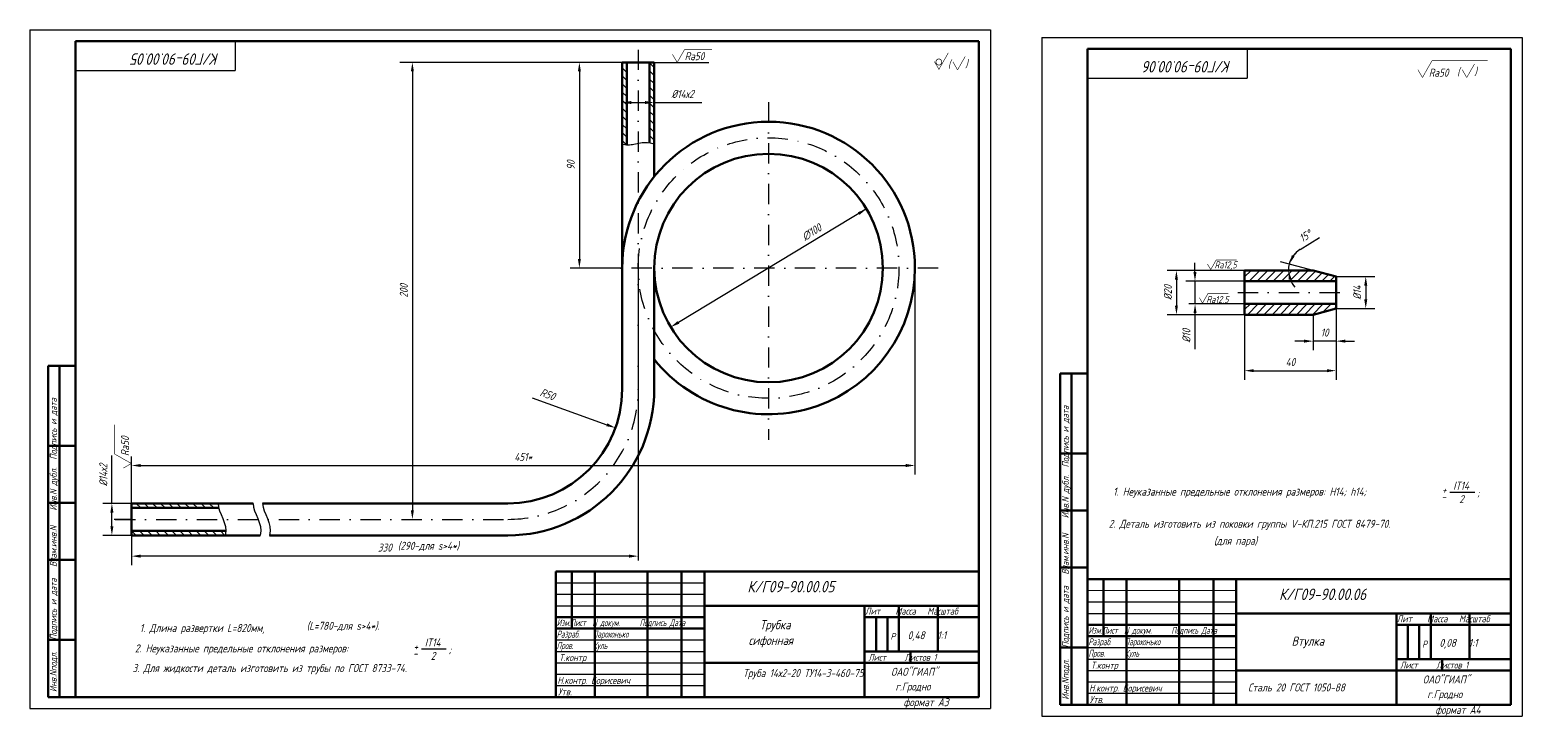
# Model space of a CAD drawing. Header units: inches. Extents: x 0 to 2147, y 0 to 841.
# Drawn here: x 1495 to 2147, y 4 to 305 of the extents above; entities that cross this region are included whole.
import ezdxf

# ---------------------------------------------------------------- set-up
doc = ezdxf.new("R2010")
doc.units = ezdxf.units.IN
doc.header["$LTSCALE"] = 0.7
doc.header["$MEASUREMENT"] = 0
doc.linetypes.add('DASHDOT', pattern=[25.4, 12.7, -6.35, 0, -6.35])
doc.linetypes.add('HIDDEN', pattern=[9.525, 6.35, -3.175])
doc.styles.add('ROMANC', font='romanc', dxfattribs={"width": 0.8, "oblique": 15, "height": 3.5})
doc.styles.get("Standard").update_dxf_attribs({"font": 'romand.shx', "width": 0.8, "oblique": 15, "height": 3.5})
doc.dimstyles.get("Standard").update_dxf_attribs({"dimtxt": 3.5, "dimasz": 4, "dimexe": 4, "dimexo": 0, "dimgap": 2, "dimtad": 1, "dimdec": 0, "dimdsep": 46, "dimtxsty": 'Standard', "dimcen": 0.09, "dimadec": 0, "dimazin": 0, "dimtfac": 1, "dimtdec": 0, "dimtmove": 0, "dimatfit": 3, "dimfxl": 0, "dimtolj": 1, "dimtzin": 0, "dimlwd": 25, "dimlwe": 25, "dimarcsym": 0})
pattern_1 = [(135, (-3236.4586, -1022.106), (-1.767767, -1.767767), [])]

# ---------------------------------------------------------------- blocks, each defined once
blk = doc.blocks.new('*D357')
at = {"color": 0, "lineweight": 25}
blk.add_line((1714.31, 143.63), (1746.97, 131.88), dxfattribs=at)
blk.add_solid([(1747.19, 132.5), (1746.74, 131.25), (1750.73, 130.52)], dxfattribs=at)
at = {"layer": 'DEFPOINTS', "color": 0, "lineweight": 25}
for p in [(1703.69, 147.46), (1750.73, 130.52)]:
    blk.add_point(p, dxfattribs=at)
at = {"color": 0, "lineweight": 25, "insert": (1721.08, 145.18), "char_height": 3.5, "attachment_point": 5, "rotation": 340.20113}
blk.add_mtext('\\A1;R50', dxfattribs=at)
blk = doc.blocks.new('*D333')
at = {"color": 0, "lineweight": 25}
for p, q in [((1753.69, 290.46), (1730.97, 290.46)), ((1734.97, 286.46), (1734.97, 204.46)), ((1753.69, 200.46), (1730.97, 200.46))]:
    blk.add_line(p, q, dxfattribs=at)
for points in [[(1734.3, 286.46), (1735.64, 286.46), (1734.97, 290.46)], [(1734.3, 204.46), (1735.64, 204.46), (1734.97, 200.46)]]:
    blk.add_solid(points, dxfattribs=at)
at = {"layer": 'DEFPOINTS', "color": 0, "lineweight": 25}
for p in [(1753.69, 290.46), (1734.97, 200.46), (1753.69, 200.46)]:
    blk.add_point(p, dxfattribs=at)
at = {"color": 0, "lineweight": 25, "insert": (1731.22, 245.46), "char_height": 3.5, "attachment_point": 5, "rotation": 90}
blk.add_mtext('\\A1;90', dxfattribs=at)
blk = doc.blocks.new('*D358')
at = {"color": 0, "lineweight": 25}
for p, q in [((1881.69, 200.46), (1881.69, 110.04)), ((1539.15, 97.46), (1539.15, 118.04)), ((1543.15, 114.04), (1877.69, 114.04))]:
    blk.add_line(p, q, dxfattribs=at)
for points in [[(1543.15, 114.7), (1543.15, 113.37), (1539.15, 114.04)], [(1877.69, 114.7), (1877.69, 113.37), (1881.69, 114.04)]]:
    blk.add_solid(points, dxfattribs=at)
at = {"layer": 'DEFPOINTS', "color": 0, "lineweight": 25}
for p in [(1881.69, 200.46), (1881.69, 114.04), (1539.15, 97.46)]:
    blk.add_point(p, dxfattribs=at)
at = {"color": 0, "lineweight": 25, "insert": (1710.42, 117.79), "char_height": 3.5, "attachment_point": 5}
blk.add_mtext('\\A1;451*', dxfattribs=at)
blk = doc.blocks.new('*D359')
at = {"color": 0, "lineweight": 25}
for p, q in [((1753.69, 290.46), (1753.69, 268.88)), ((1767.69, 290.46), (1767.69, 268.88)), ((1757.69, 272.88), (1763.69, 272.88)), ((1767.69, 272.88), (1788.58, 272.88))]:
    blk.add_line(p, q, dxfattribs=at)
for points in [[(1757.69, 273.54), (1757.69, 272.21), (1753.69, 272.88)], [(1763.69, 273.54), (1763.69, 272.21), (1767.69, 272.88)]]:
    blk.add_solid(points, dxfattribs=at)
at = {"layer": 'DEFPOINTS', "color": 0, "lineweight": 25}
for p in [(1753.69, 290.46), (1767.69, 290.46), (1767.69, 272.88)]:
    blk.add_point(p, dxfattribs=at)
at = {"color": 0, "lineweight": 25, "insert": (1780.13, 276.63), "char_height": 3.5, "attachment_point": 5}
blk.add_mtext('\\A1;%%C14х2', dxfattribs=at)
blk = doc.blocks.new('*D360')
at = {"color": 0, "lineweight": 25}
for p, q in [((1530.56, 97.46), (1530.56, 118.35)), ((1539.15, 97.46), (1526.56, 97.46)), ((1530.56, 87.46), (1530.56, 93.46)), ((1539.15, 83.46), (1526.56, 83.46))]:
    blk.add_line(p, q, dxfattribs=at)
for points in [[(1529.9, 93.46), (1531.23, 93.46), (1530.56, 97.46)], [(1529.9, 87.46), (1531.23, 87.46), (1530.56, 83.46)]]:
    blk.add_solid(points, dxfattribs=at)
at = {"layer": 'DEFPOINTS', "color": 0, "lineweight": 25}
for p in [(1530.56, 97.46), (1539.15, 97.46), (1539.15, 83.46)]:
    blk.add_point(p, dxfattribs=at)
at = {"color": 0, "lineweight": 25, "insert": (1526.81, 109.9), "char_height": 3.5, "attachment_point": 5, "rotation": 90}
blk.add_mtext('\\A1;%%C14х2', dxfattribs=at)
blk = doc.blocks.new('*D437')
at = {"color": 0, "lineweight": 25}
for p, q in [((2050.15, 208.61), (2058.55, 213.8)), ((2055.83, 199.39), (2041.51, 203.23))]:
    blk.add_line(p, q, dxfattribs=at)
for start, end in [(121.66195, 165), (122.44358, 143.72179), (165, 180), (201.27821, 222.55642)]:
    blk.add_arc((2055.83, 199.39), 10.83, start, end, dxfattribs=at)
for points in [[(2047.7, 205.52), (2046.5, 206.09), (2045.37, 202.2)], [(2045.08, 195.34), (2046.39, 195.59), (2045, 199.39)]]:
    blk.add_solid(points, dxfattribs=at)
at = {"layer": 'DEFPOINTS', "color": 0, "lineweight": 25}
for p in [(2025.86, 199.39), (2045.04, 200.34), (2055.83, 199.39), (2055.83, 199.39), (2065.83, 196.71)]:
    blk.add_point(p, dxfattribs=at)
at = {"color": 0, "lineweight": 25, "insert": (2052.38, 214.4), "char_height": 3.5, "attachment_point": 5, "rotation": 31.66195}
blk.add_mtext('\\A1;15°', dxfattribs=at)
blk = doc.blocks.new('*D438')
at = {"color": 0, "lineweight": 25}
for p, q in [((2065.83, 196.71), (2082.81, 196.71)), ((2078.81, 192.71), (2078.81, 186.72)), ((2065.83, 182.72), (2082.81, 182.72))]:
    blk.add_line(p, q, dxfattribs=at)
for points in [[(2078.15, 192.71), (2079.48, 192.71), (2078.81, 196.71)], [(2078.15, 186.72), (2079.48, 186.72), (2078.81, 182.72)]]:
    blk.add_solid(points, dxfattribs=at)
at = {"layer": 'DEFPOINTS', "color": 0, "lineweight": 25}
for p in [(2065.83, 196.71), (2065.83, 182.72), (2078.81, 182.72)]:
    blk.add_point(p, dxfattribs=at)
at = {"color": 0, "lineweight": 25, "insert": (2075.06, 189.72), "char_height": 3.5, "attachment_point": 5, "rotation": 90}
blk.add_mtext('\\A1;%%C14', dxfattribs=at)
blk = doc.blocks.new('*D439')
at = {"color": 0, "lineweight": 25}
for p, q in [((2065.83, 182.72), (2065.83, 164.46)), ((2055.83, 180.04), (2055.83, 164.46)), ((2051.83, 168.46), (2047.83, 168.46)), ((2065.83, 168.46), (2055.83, 168.46)), ((2069.83, 168.46), (2073.83, 168.46))]:
    blk.add_line(p, q, dxfattribs=at)
for points in [[(2051.83, 169.12), (2051.83, 167.79), (2055.83, 168.46)], [(2069.83, 169.12), (2069.83, 167.79), (2065.83, 168.46)]]:
    blk.add_solid(points, dxfattribs=at)
at = {"layer": 'DEFPOINTS', "color": 0, "lineweight": 25}
for p in [(2065.83, 182.72), (2055.83, 180.04), (2055.83, 168.46)]:
    blk.add_point(p, dxfattribs=at)
at = {"color": 0, "lineweight": 25, "insert": (2060.83, 172.21), "char_height": 3.5, "attachment_point": 5}
blk.add_mtext('\\A1;10', dxfattribs=at)
blk = doc.blocks.new('*D440')
at = {"color": 0, "lineweight": 25}
for p, q in [((2065.83, 182.72), (2065.83, 151.53)), ((2025.86, 180.04), (2025.86, 151.53)), ((2029.86, 155.53), (2061.83, 155.53))]:
    blk.add_line(p, q, dxfattribs=at)
for points in [[(2029.86, 156.19), (2029.86, 154.86), (2025.86, 155.53)], [(2061.83, 156.19), (2061.83, 154.86), (2065.83, 155.53)]]:
    blk.add_solid(points, dxfattribs=at)
at = {"layer": 'DEFPOINTS', "color": 0, "lineweight": 25}
for p in [(2065.83, 182.72), (2025.86, 180.04), (2065.83, 155.53)]:
    blk.add_point(p, dxfattribs=at)
at = {"color": 0, "lineweight": 25, "insert": (2045.85, 159.28), "char_height": 3.5, "attachment_point": 5}
blk.add_mtext('\\A1;40', dxfattribs=at)

msp = doc.modelspace()

# ---------------------------------------------------------------- hatches: boundary and pattern name
at = {"lineweight": 25}
h = msp.add_hatch(dxfattribs=at)
h.set_pattern_fill('ANSI31', color=256, scale=20, angle=90, style=0)
h.set_pattern_definition(pattern_1)
h.paths.add_polyline_path([(1755.69, 290.46), (1753.69, 290.46), (1753.69, 254.71, 0.005854), (1754.12, 254.62, 0.039188), (1755.69, 254.41)])
h.paths.add_polyline_path([(1767.69, 290.46), (1765.69, 290.46), (1765.69, 255.24, -0.02754), (1767.08, 254.94, -0.007414), (1767.69, 254.76)])
h = msp.add_hatch(dxfattribs=at)
h.set_pattern_fill('ANSI31', color=256, scale=20, angle=90, style=0)
h.set_pattern_definition(pattern_1)
edge = h.paths.add_edge_path()
edge.add_spline(control_points=[(1577.28, 95.46), (1577.11, 96.13), (1577.02, 96.8), (1577.04, 97.46)], knot_values=[16.89827, 16.89827, 16.89827, 16.89827, 19.106376, 19.106376, 19.106376, 19.106376], degree=3, periodic=0)
edge.add_line((1577.04, 97.46), (1539.15, 97.46))
edge.add_line((1539.15, 97.46), (1539.15, 95.46))
edge.add_line((1539.15, 95.46), (1577.28, 95.46))
edge = h.paths.add_edge_path()
edge.add_spline(control_points=[(1580.11, 83.46), (1580.29, 84.13), (1580.37, 84.8), (1580.37, 85.46)], knot_values=[29.152697, 29.152697, 29.152697, 29.152697, 30.972982, 30.972982, 30.972982, 30.972982], degree=3, periodic=0)
edge.add_line((1580.37, 85.46), (1539.15, 85.46))
edge.add_line((1539.15, 85.46), (1539.15, 83.46))
edge.add_line((1539.15, 83.46), (1580.11, 83.46))

# ---------------------------------------------------------------- linework, layer by layer
for p, q in [((1494.69, 304.69), (1494.69, 7.69)), ((1494.69, 304.69), (1914.69, 304.69)), ((1914.69, 304.69), (1914.69, 7.69)), ((1937.2, 301.34), (1937.2, 4.34)), ((1937.2, 301.34), (2147.2, 301.34)), ((2147.2, 301.34), (2147.2, 4.34)), ((1767.69, 290.46), (1753.69, 290.46)), ((1753.69, 290.46), (1753.69, 254.41)), ((1767.69, 290.46), (1753.69, 290.46)), ((1753.69, 290.46), (1767.69, 290.46)), ((1767.69, 290.46), (1767.69, 282.1)), ((1767.69, 262.1), (1767.69, 240.41)), ((1494.69, 7.69), (1914.69, 7.69)), ((1937.2, 4.34), (2147.2, 4.34))]:
    msp.add_line(p, q)
at = {"lineweight": 50}
for p, q in [((1514.69, 299.69), (1514.69, 12.69)), ((1514.69, 299.69), (1909.69, 299.69)), ((1909.69, 299.69), (1909.69, 12.69)), ((1957.2, 296.34), (1957.2, 9.34)), ((1957.2, 296.34), (2142.2, 296.34)), ((2142.2, 296.34), (2142.2, 9.34)), ((1753.69, 290.46), (1753.69, 200.46)), ((1753.69, 290.46), (1767.69, 290.46)), ((1755.69, 290.46), (1755.69, 254.41)), ((1765.69, 290.46), (1765.69, 255.24)), ((1767.69, 290.46), (1767.69, 240.41)), ((1753.69, 200.46), (1753.69, 147.46)), ((1767.69, 200.46), (1767.69, 147.46)), ((2025.86, 199.39), (2025.86, 180.04)), ((2055.83, 199.39), (2025.86, 199.39)), ((2065.83, 196.71), (2055.83, 199.39)), ((2025.86, 194.72), (2065.83, 194.72)), ((2025.86, 184.72), (2065.83, 184.72)), ((2065.83, 182.72), (2055.83, 180.04)), ((2055.83, 180.04), (2025.86, 180.04)), ((1502.69, 157.69), (1502.69, 12.69)), ((1502.69, 157.69), (1514.69, 157.69)), ((1507.69, 157.69), (1507.69, 12.69)), ((1945.2, 154.34), (1945.2, 9.34)), ((1945.2, 154.34), (1957.2, 154.34)), ((1950.2, 154.34), (1950.2, 9.34)), ((1502.69, 122.69), (1514.69, 122.69)), ((1945.2, 119.34), (1957.2, 119.34)), ((1502.69, 97.69), (1514.69, 97.69)), ((1539.15, 97.46), (1592.34, 97.46)), ((1539.15, 95.46), (1577.28, 95.46)), ((1596.48, 97.46), (1703.69, 97.46)), ((1945.2, 94.34), (1957.2, 94.34)), ((1539.15, 85.46), (1580.37, 85.46)), ((1539.15, 83.46), (1595.4, 83.46)), ((1599.48, 83.46), (1703.69, 83.46)), ((1502.69, 72.69), (1514.69, 72.69)), ((1724.69, 67.69), (1724.69, 12.69)), ((1724.69, 67.69), (1909.69, 67.69)), ((1731.69, 67.69), (1731.69, 42.69)), ((1741.69, 67.69), (1741.69, 12.69)), ((1764.69, 67.69), (1764.69, 12.69)), ((1779.69, 67.69), (1779.69, 12.69)), ((1789.69, 67.69), (1789.69, 12.69)), ((1945.2, 69.34), (1957.2, 69.34)), ((1957.2, 64.34), (2142.2, 64.34)), ((1964.2, 64.34), (1964.2, 39.34)), ((1974.2, 64.34), (1974.2, 9.34)), ((1997.2, 64.34), (1997.2, 9.34)), ((2012.2, 64.34), (2012.2, 9.34)), ((2022.2, 64.34), (2022.2, 9.34)), ((1859.69, 52.69), (1859.69, 12.69)), ((1874.69, 52.69), (1874.69, 32.69)), ((1891.69, 52.69), (1891.69, 32.69)), ((1724.69, 47.69), (1789.69, 47.69)), ((1859.69, 47.69), (1909.69, 47.69)), ((1864.69, 47.69), (1864.69, 32.69)), ((1869.69, 47.69), (1869.69, 32.69)), ((2092.2, 49.34), (2092.2, 9.34)), ((2107.2, 49.34), (2107.2, 29.34)), ((2124.2, 49.34), (2124.2, 29.34)), ((1724.69, 42.69), (1789.69, 42.69)), ((1957.2, 44.34), (2022.2, 44.34)), ((1957.2, 39.34), (2022.2, 39.34)), ((2092.2, 44.34), (2142.2, 44.34)), ((2097.2, 44.34), (2097.2, 29.34)), ((2102.2, 44.34), (2102.2, 29.34)), ((1502.69, 37.69), (1514.69, 37.69)), ((1859.69, 32.69), (1909.69, 32.69)), ((1879.69, 32.69), (1879.69, 27.69)), ((1945.2, 34.34), (1957.2, 34.34)), ((2092.2, 29.34), (2142.2, 29.34)), ((2112.2, 29.34), (2112.2, 24.34)), ((1502.69, 12.69), (1909.69, 12.69)), ((1945.2, 9.34), (2142.2, 9.34))]:
    msp.add_line(p, q, dxfattribs=at)
at = {"linetype": 'DASHDOT'}
for p, q in [((1760.69, 296), (1760.69, 147.46)), ((1817.69, 273.02), (1817.69, 125.31)), ((2022.86, 189.72), (2069.11, 189.72)), ((1531.98, 90.46), (1703.69, 90.46))]:
    msp.add_line(p, q, dxfattribs=at)
at = {"lineweight": 25}
for p, q in [((1753.69, 290.46), (1656.52, 290.46)), ((1767.69, 290.46), (1791.57, 290.46)), ((1661.95, 286.46), (1661.95, 94.46)), ((1860.48, 226.31), (1778.31, 176.67)), ((2004.14, 198.72), (2004.14, 202.72)), ((1760.69, 200.46), (1760.69, 72.46)), ((2025.86, 199.39), (1992.03, 199.39)), ((2025.86, 196.55), (2028.7, 199.39)), ((2027.78, 194.72), (2032.46, 199.39)), ((2031.32, 194.72), (2035.87, 199.28)), ((2034.85, 194.72), (2039.53, 199.39)), ((2038.39, 194.72), (2043.06, 199.39)), ((2041.92, 194.72), (2046.6, 199.39)), ((2045.46, 194.72), (2050.13, 199.39)), ((2049, 194.72), (2053.67, 199.39)), ((2052.53, 194.72), (2056.91, 199.1)), ((2056.07, 194.72), (2059.7, 198.36)), ((2059.6, 194.72), (2062.49, 197.61)), ((2063.14, 194.72), (2065.28, 196.86)), ((1996.03, 195.39), (1996.03, 184.04)), ((2025.86, 194.72), (2000.14, 194.72)), ((2004.14, 194.72), (2004.14, 184.72)), ((2035.83, 194.72), (2033.83, 194.72)), ((2025.86, 184.72), (2001.43, 184.72)), ((2025.86, 182.23), (2028.36, 184.72)), ((2027.11, 180.04), (2031.79, 184.72)), ((2030.78, 180.04), (2035.46, 184.72)), ((2031.86, 184.66), (2031.92, 184.72)), ((2035.83, 184.72), (2031.86, 184.72)), ((2034.32, 180.04), (2039, 184.72)), ((2037.85, 180.04), (2042.53, 184.72)), ((2041.39, 180.04), (2046.07, 184.72)), ((2044.92, 180.04), (2049.6, 184.72)), ((2048.46, 180.04), (2053.14, 184.72)), ((2051.99, 180.04), (2056.67, 184.72)), ((2055.53, 180.04), (2060.21, 184.72)), ((2060.25, 181.22), (2063.74, 184.72)), ((2065.08, 182.52), (2065.83, 183.28)), ((2025.86, 180.04), (1992.03, 180.04)), ((2004.14, 180.72), (2004.14, 164.9)), ((2115.62, 102.42), (2126.45, 102.42)), ((1539.15, 90.46), (1531.62, 90.46)), ((1539.15, 83.46), (1539.15, 70.36)), ((1756.69, 74.36), (1543.15, 74.36)), ((1724.69, 62.69), (1789.69, 62.69)), ((1724.69, 57.69), (1789.69, 57.69)), ((1724.69, 52.69), (1789.69, 52.69)), ((1957.2, 54.34), (2022.2, 54.34)), ((1957.2, 49.34), (2022.2, 49.34)), ((1665.93, 33.82), (1676.76, 33.82)), ((1724.69, 37.69), (1789.69, 37.69)), ((1724.69, 32.69), (1789.69, 32.69)), ((1957.2, 34.34), (2022.2, 34.34)), ((1724.69, 27.69), (1789.69, 27.69)), ((1957.2, 29.34), (2022.2, 29.34)), ((1724.69, 22.69), (1789.69, 22.69)), ((1957.2, 24.34), (2022.2, 24.34)), ((1724.69, 17.69), (1789.69, 17.69)), ((1957.2, 19.34), (2022.2, 19.34)), ((1957.2, 14.34), (2022.2, 14.34))]:
    msp.add_line(p, q, dxfattribs=at)
at = {"linetype": 'HIDDEN', "lineweight": 25}
for p, q in [((1753.69, 281.96), (1753.69, 262.19)), ((1767.69, 282.18), (1767.69, 261.61))]:
    msp.add_line(p, q, dxfattribs=at)
at = {"color": 0, "linetype": 'DASHDOT'}
msp.add_line((1891.78, 200.46), (1744.61, 200.46), dxfattribs=at)
at = {"linetype": 'Continuous', "lineweight": 50}
for p, q in [((2065.83, 196.72), (2065.83, 182.72)), ((1539.15, 97.46), (1539.15, 83.46))]:
    msp.add_line(p, q, dxfattribs=at)
at = {"lineweight": 15}
msp.add_line((1957.2, 59.34), (2022.2, 59.34), dxfattribs=at)
at = {"color": 1, "lineweight": 50}
for p, q in [((1789.69, 52.69), (1909.69, 52.69)), ((2022.2, 49.34), (2142.2, 49.34)), ((1789.69, 27.69), (1909.69, 27.69)), ((2022.2, 24.34), (2142.2, 24.34))]:
    msp.add_line(p, q, dxfattribs=at)
for points, const_width in [([(1584.55, 286.81), (1584.55, 299.81)], 0.5), ([(1775.71, 293.91), (1777.74, 290.41)], 0.25), ([(1777.74, 290.41), (1781.01, 296.16)], 0.25), ([(1781.01, 296.16), (1792.93, 296.16)], 0.3), ([(1892.13, 287.3), (1896.3, 294.64)], 0.25), ([(2027.05, 283.45), (2027.05, 296.45)], 0.5), ([(1890.18, 290.85), (1892.21, 287.35)], 0.25), ([(1898.3, 290.66), (1900.34, 287.16)], 0.25), ([(1900.34, 287.16), (1903.68, 293.05)], 0.25), ([(2101.57, 287.31), (2103.6, 283.81)], 0.25), ([(2103.6, 283.81), (2107.77, 291.15)], 0.25), ([(2107.77, 291.15), (2132.13, 291.15)], 0.3), ([(2120.94, 287.31), (2122.98, 283.81)], 0.25), ([(2122.98, 283.81), (2126.32, 289.69)], 0.25), ([(1514.55, 286.81), (1584.55, 286.81)], 0.5), ([(1957.05, 283.45), (2027.05, 283.45)], 0.5), ([(2009.62, 202.19), (2011.03, 199.78)], 0.25), ([(2011.03, 199.78), (2013.44, 204.02)], 0.25), ([(2013.44, 204.02), (2022.31, 204.02)], 0.3), ([(2007.44, 185.09), (2009.85, 189.34)], 0.25), ([(2009.85, 189.34), (2018.72, 189.34)], 0.3), ([(2006.04, 187.5), (2007.44, 185.09)], 0.25), ([(1531.72, 119.09), (1531.72, 131.96)], 0.3), ([(1539.06, 114.92), (1531.72, 119.09)], 0.25), ([(1535.56, 112.89), (1539.06, 114.92)], 0.25)]:
    msp.add_lwpolyline(points, dxfattribs=dict(const_width=const_width))
at = {"const_width": 0.3}
for points in [[(1893.43, 290.61, 1.02775), (1890.87, 290.61, 1.02775)], [(1893.44, 290.58, -1.02775), (1890.88, 290.58, -1.02775)]]:
    msp.add_lwpolyline(points, format="xyb", dxfattribs=at)
msp.add_lwpolyline([(1753.69, 254.71, 0.005854), (1754.12, 254.62, 0.069654), (1756.91, 254.42, 0.045006), (1759.44, 254.82, -0.037919), (1762.44, 255.33, -0.090658), (1767.08, 254.94, -0.007414), (1767.69, 254.76)], format="xyb")
at = {"linetype": 'DASHDOT'}
msp.add_circle((1817.69, 200.46), 57, dxfattribs=at)
at = {"lineweight": 50}
for centre, radius, start, end in [((1817.69, 200.46), 64, 0, 180), ((1817.69, 200.46), 50, 0, 180), ((1817.69, 200.46), 50, 180, 0), ((1817.69, 200.46), 64, 218.62483, 0), ((1703.69, 147.46), 50, 270, 0), ((1703.69, 147.46), 64, 270, 0)]:
    msp.add_arc(centre, radius, start, end, dxfattribs=at)
at = {"linetype": 'DASHDOT', "lineweight": 25}
msp.add_arc((1703.69, 147.46), 57, 270, 0, dxfattribs=at)
at = {"lineweight": 25}
for points in [[(1577.04, 97.46), (1576.88, 93.27), (1581.49, 88.7), (1580.11, 83.46)], [(1592.34, 97.46), (1592.17, 93.27), (1596.78, 88.7), (1595.4, 83.46)], [(1596.48, 97.46), (1596.51, 93.27), (1601.06, 88.7), (1599.48, 83.46)]]:
    msp.add_open_spline(points, degree=3, dxfattribs=at)
for points in [[(1661.28, 286.46), (1662.61, 286.46), (1661.95, 290.46)], [(1995.36, 195.39), (1996.69, 195.39), (1996.03, 199.39)], [(2003.47, 198.72), (2004.8, 198.72), (2004.14, 194.72)], [(1995.36, 184.04), (1996.69, 184.04), (1996.03, 180.04)], [(2003.51, 180.72), (2004.84, 180.72), (2004.18, 184.72)], [(1777.97, 177.24), (1778.66, 176.1), (1774.89, 174.6)], [(1661.28, 94.46), (1662.61, 94.46), (1661.95, 90.46)], [(1543.15, 75.03), (1543.15, 73.7), (1539.15, 74.36)], [(1756.69, 75.03), (1756.69, 73.7), (1760.69, 74.36)]]:
    msp.add_solid(points, dxfattribs=at)
at = {"color": 0, "linetype": 'ByBlock'}
msp.add_solid([(1857.43, 223.72), (1856.76, 224.87), (1860.55, 226.31)], dxfattribs=at)
at = {"layer": 'DEFPOINTS', "color": 0, "linetype": 'ByBlock'}
for p in [(1791.56, 290.03), (1539.44, 128.74)]:
    msp.add_point(p, dxfattribs=at)

# ---------------------------------------------------------------- texts
at = {"style": 'ROMANC', "oblique": 15, "width": 0.8}
for s, p in [('(', (1896.15, 287.99)), (')', (1903.65, 288.13)), ('(', (2118.79, 284.64)), (')', (2126.29, 284.77))]:
    msp.add_text(s, height=3.5, dxfattribs=at).set_placement(p)
at = {"lineweight": 35, "char_height": 5, "width": 116.2188, "attachment_point": 1, "rotation": 180}
for s, insert in [('К/Г09-90.00.05 ', (1577.42, 289.39)), ('К/Г09-90.00.06 ', (2019.93, 286.03))]:
    msp.add_mtext(s, dxfattribs=dict(at, insert=insert))
at = {"lineweight": 25, "attachment_point": 1}
for s, insert, char_height, width in [('Ra50', (1780.99, 294.9), 3.5, 29.1251), ('Ra50', (2106.39, 287.69), 3.5, 29.1251), ('Ra12,5', (2012.71, 203.35), 3, 25.3892), ('Ra12,5', (2009.13, 188.2), 3, 25.3892), ('IT14', (2117.06, 106.94), 3.5, 19.7907), ('1. Неуказанные предельные отклонения размеров: H14; h14; ', (1968.35, 104.35), 3.5, 158.004), ('-', (2111.89, 102.19), 3.5, 6.6548), ('+', (2112.11, 105.12), 3.5, 4.3989), ('2', (2119.68, 101.06), 3.5, 17.1446), (';', (2127.5, 103.78), 3.5, 9.0235), ('2. Деталь изготовить из поковки группы V-КП.215 ГОСТ 8479-70.', (1966.39, 90.27), 3.5, 172.7805), ('(290-для s>4*)', (1655.59, 80.66), 3.5, 45.5333), ('(для пара)', (2012.44, 82.84), 3.5, 44.9224), ('(L=780-для s>4*).', (1615.73, 45.63), 3.5, 45.5333), ('{\\W0.6; Изм.Лист  N докум.      Подпись Дата\\P Разраб.    Парохонько\\P Пров.      Куль}', (1723.61, 46.74), 3, 75.9719), ('{\\W0.7;Лит    Масса   Масштаб}', (1859.89, 51.8), 3, 48.3624), ('{\\W0.7;Лит    Масса   Масштаб}', (2092.39, 48.45), 3, 48.3624), ('1. Длина развертки L=820мм,', (1542.78, 44.67), 3.5, 98.3226), ('Р', (1870.97, 40.72), 3, 4.7355), ('0,48   1:1', (1878.54, 41.52), 3.5, 30.5998), ('{\\W0.6; Изм.Лист  N докум.      Подпись Дата\\P Разраб.    Парохонько\\P Пров.      Куль}', (1956.12, 43.39), 3, 75.9719), ('2. Неуказанные предельные отклонения размеров:  ', (1540.62, 35.75), 3.5, 158.004), ('+', (1662.43, 36.52), 3.5, 4.3989), ('IT14', (1667.38, 38.34), 3.5, 19.7907), (';', (1677.82, 35.19), 3.5, 9.0235), ('Р', (2103.48, 37.37), 3, 4.7355), ('0,08   1:1', (2111.04, 38.17), 3.5, 30.5998), ('3. Для жидкости деталь изготовить из трубы по ГОСТ 8733-74.', (1539.58, 27.14), 3.5, 166.2699), ('-', (1662.2, 33.59), 3.5, 6.6548), ('2', (1669.99, 32.47), 3.5, 17.1446), ('{\\W0.7;Т.контр}', (1726.13, 31.48), 3, 65.7648), ('Лист     Листов 1', (1861.3, 31.56), 3, 49.4707), ('{\\W0.7;Т.контр}', (1958.63, 28.13), 3, 65.7648), ('Лист     Листов 1', (2093.8, 28.2), 3, 49.4707), ('{\\W0.7; Н.контр. Борисевич}', (1723.68, 21.47), 3, 40.546), ('Труба 14х2-20 ТУ14-3-460-75', (1806.54, 24.95), 3.5, 67.684), ('{\\W0.7;Утв.     }', (1725.61, 16.48), 3, 39.2217), ('г.Гродно', (1873.19, 19.07), 3.5, 35.0627), ('{\\W0.7; Н.контр. Борисевич}', (1956.18, 18.12), 3, 40.546), ('{\\W0.7;Утв.     }', (1958.12, 13.13), 3, 39.2217), ('Сталь 20 ГОСТ 1050-88', (2027.34, 18.65), 3.5, 67.3789), ('г.Гродно', (2105.69, 15.71), 3.5, 35.0627), ('формат А3', (1876.71, 12.2), 3.5, 32.7454), ('формат А4', (2109.22, 8.85), 3.5, 32.7454)]:
    msp.add_mtext(s, dxfattribs=dict(at, insert=insert, char_height=char_height, width=width))
at = {"lineweight": 25, "char_height": 3.5, "attachment_point": 5}
for s, insert, rotation in [('\\A1;∅100', (1836.54, 216.11), 31.14032), ('\\A1;200', (1658.2, 190.46), 90), ('\\A1;%%C20', (1992.28, 189.72), 90), ('\\A1;%%C10', (2000.39, 170.81), 90)]:
    msp.add_mtext(s, dxfattribs=dict(at, insert=insert, rotation=rotation))
at = {"lineweight": 25, "attachment_point": 1, "rotation": 90}
for s, insert, char_height, width in [('Ra50', (1534.56, 118.17), 3.5, 29.1251), ('{\\W0.7; Инв.Nподл.   Подпись и дата   Взам.инв.N    Инв.N дубл.  Подпись и дата}', (1503.45, 13.21), 3, 144.2887), ('{\\W0.7; Инв.Nподл.   Подпись и дата   Взам.инв.N    Инв.N дубл.  Подпись и дата}', (1945.96, 9.86), 3, 144.2887)]:
    msp.add_mtext(s, dxfattribs=dict(at, insert=insert, char_height=char_height, width=width))
at = {"lineweight": 25, "insert": (1649.92, 78.11), "char_height": 3.5, "attachment_point": 5}
msp.add_mtext('330', dxfattribs=at)
at = {"lineweight": 35, "attachment_point": 1}
for s, insert, char_height, width in [('К/Г09-90.00.05', (1808.42, 63.53), 5, 116.2188), ('К/Г09-90.00.06', (2040.93, 60.18), 5, 116.2188), ('ОАО"ГИАП"', (1871.27, 25.51), 3.5, 36.171), ('ОАО"ГИАП"', (2103.78, 22.16), 3.5, 36.171)]:
    msp.add_mtext(s, dxfattribs=dict(at, insert=insert, char_height=char_height, width=width))
at = {"lineweight": 30, "char_height": 4, "width": 61.9449, "attachment_point": 1}
for s, insert in [('Трубка ', (1813.89, 46.35)), ('сифонная', (1808.96, 39.5)), ('Втулка', (2046.39, 39.18))]:
    msp.add_mtext(s, dxfattribs=dict(at, insert=insert))

# ---------------------------------------------------------------- dimensions: what is measured, and where the dimension line sits
at = {"lineweight": 25}
dim = msp.add_linear_dim(base=(1734.97, 200.46), p1=(1753.69, 290.46), p2=(1753.69, 200.46), angle=90, dimstyle='Standard', dxfattribs=at)
dim.commit()
dim.dimension.update_dxf_attribs({"geometry": '*D333', "text_midpoint": (1731.22, 245.46)})
for base, p1, p2, text, picture, middle in [((1767.69, 272.88), (1753.69, 290.46), (1767.69, 290.46), '%%C14х2', '*D359', (1780.13, 276.63)), ((1881.69, 114.04), (1539.15, 97.46), (1881.69, 200.46), '451*', '*D358', (1710.42, 117.79))]:
    dim = msp.add_linear_dim(base=base, p1=p1, p2=p2, text=text, dimstyle='Standard', dxfattribs=at)
    dim.commit()
    dim.dimension.update_dxf_attribs({"geometry": picture, "text_midpoint": middle})
dim = msp.add_angular_dim_2l(base=(2045.04, 200.34), line1=((2055.83, 199.39), (2025.86, 199.39)), line2=((2065.83, 196.71), (2055.83, 199.39)), dimstyle='Standard', dxfattribs=at)
dim.commit()
dim.dimension.update_dxf_attribs({"geometry": '*D437', "text_midpoint": (2052.38, 214.4)})
for base, p1, p2, text, picture, middle in [((2078.81, 182.72), (2065.83, 196.71), (2065.83, 182.72), '%%C14', '*D438', (2075.06, 189.72)), ((1530.56, 97.46), (1539.15, 83.46), (1539.15, 97.46), '%%C14х2', '*D360', (1526.81, 109.9))]:
    dim = msp.add_linear_dim(base=base, p1=p1, p2=p2, angle=90, text=text, dimstyle='Standard', dxfattribs=at)
    dim.commit()
    dim.dimension.update_dxf_attribs({"geometry": picture, "text_midpoint": middle})
for base, p1, p2, picture, middle in [((2065.83, 155.53), (2025.86, 180.04), (2065.83, 182.72), '*D440', (2045.85, 159.28)), ((2055.83, 168.46), (2065.83, 182.72), (2055.83, 180.04), '*D439', (2060.83, 172.21))]:
    dim = msp.add_linear_dim(base=base, p1=p1, p2=p2, dimstyle='Standard', dxfattribs=at)
    dim.commit()
    dim.dimension.update_dxf_attribs({"geometry": picture, "text_midpoint": middle})
dim = msp.add_radius_dim(center=(1703.69, 147.46), mpoint=(1750.73, 130.52), dimstyle='Standard', dxfattribs=at)
dim.commit()
dim.dimension.update_dxf_attribs({"geometry": '*D357', "text_midpoint": (1719.81, 141.65), "dimtype": 164})

doc.saveas('drawing.dxf')
